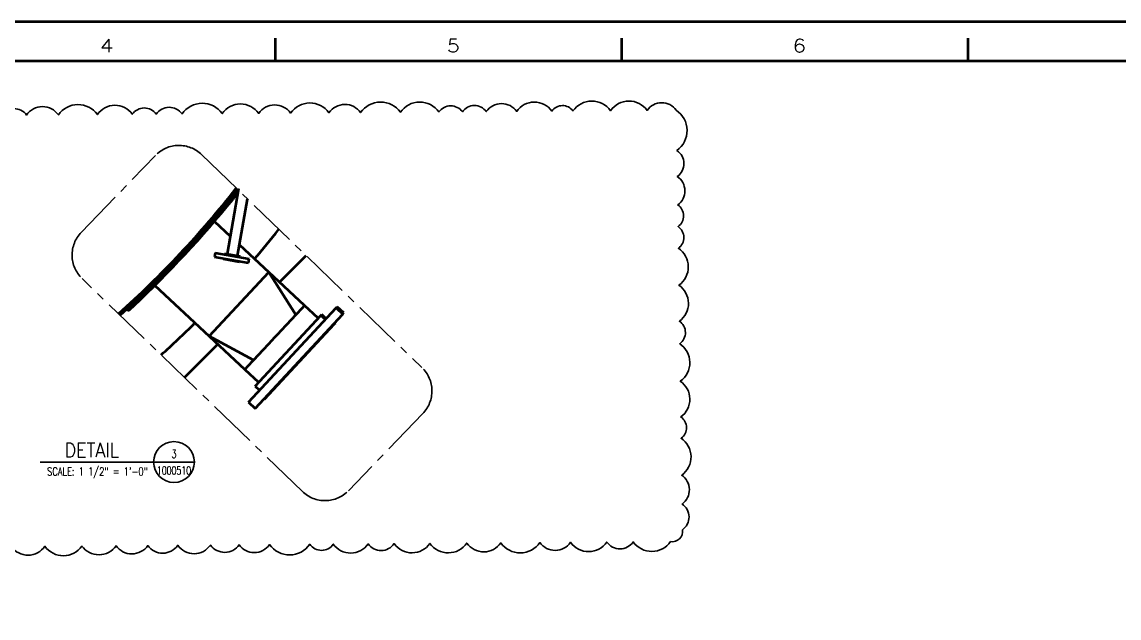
# Model space of a CAD drawing. Header units: inches. Extents: x 0 to 1408, y 0 to 1088.
# Drawn here: x 579 to 1118, y 795 to 1088 of the extents above; entities that cross this region are included whole.
import ezdxf
from ezdxf.enums import TextEntityAlignment as Align

# ---------------------------------------------------------------- set-up
doc = ezdxf.new("R2010")
doc.units = ezdxf.units.IN
doc.header["$LTSCALE"] = 32
doc.header["$MEASUREMENT"] = 0
doc.linetypes.add('CENTER2', pattern=[1.125, 0.75, -0.125, 0.125, -0.125])
for name, color, linetype, lineweight in [('AM_0', 7, 'Continuous', 50), ('AM_6', 140, 'Continuous', 35), ('AM_BOR', 255, 'Continuous', 50), ('Equipment-AM_0', 7, 'Continuous', 50)]:
    doc.layers.add(name, color=color, linetype=linetype, lineweight=lineweight)
doc.styles.add('ROMAND', font='romand')
doc.styles.add('simplex', font='simplex.shx', dxfattribs={"width": 0.75})
doc.styles.get("Standard").update_dxf_attribs({"font": 'ROMANS.SHX', "width": 0.7})

# ---------------------------------------------------------------- blocks, each defined once
blk = doc.blocks.new('PE_FR_E')
at = {"layer": 'AM_BOR'}
for p, q in [((558.75, 848.35), (558.75, 857.35)), ((693.75, 848.35), (693.75, 857.35)), ((828.75, 848.35), (828.75, 857.35))]:
    blk.add_line(p, q, dxfattribs=at)
at = {"layer": 'AM_BOR', "color": 9}
blk.add_lwpolyline([(0, 0), (1117.6, 0), (1117.6, 863.6), (0, 863.6)], close=True, dxfattribs=at)
at = {"layer": 'AM_BOR'}
blk.add_lwpolyline([(18.75, 15.25), (1098.85, 15.25), (1098.85, 848.35), (18.75, 848.35)], close=True, dxfattribs=at)
at = {"layer": 'AM_BOR', "style": 'simplex'}
for s, width, p in [('4', 1.263158, (492.9, 851.85)), ('5', 1.157895, (628.08, 851.85)), ('6', 1.22807, (762.96, 851.85))]:
    blk.add_text(s, height=5, dxfattribs=dict(at, width=width)).set_placement(p, align=Align.CENTER)
at = {"layer": 'AM_BOR', "width": 0.9, "flags": 9}
blk.add_attdef('PENSTYLE', text='', height=1, dxfattribs=at).set_placement((1116.99, 0.33), align=Align.BOTTOM_RIGHT)
blk = doc.blocks.new('Detail')
at = {"layer": 'AM_6'}
blk.add_line((2.365, 0.313), (0, 0.313), dxfattribs=at)
blk.add_circle((2.052, 0.313), 0.313, dxfattribs=at)
at = {"layer": 'AM_6', "style": 'ROMAND', "width": 0.902256}
blk.add_text('DETAIL', height=0.2188, dxfattribs=at).set_placement((0.79, 0.386), align=Align.CENTER)
at = {"layer": 'AM_6', "style": 'simplex', "width": 0.75}
for tag, p in [('X', (2.052, 0.374)), ('SCALE:X"=1\'-0"', (0.877, 0.105)), ('XXXXXX', (2.052, 0.12))]:
    blk.add_attdef(tag, text='', height=0.125, dxfattribs=at).set_placement(p, align=Align.CENTER)

msp = doc.modelspace()

# ---------------------------------------------------------------- linework, layer by layer
at = {"layer": 'AM_0'}
for p, q in [((685.770389, 1006.311085), (680.098776, 974.145771)), ((685.362994, 1004.000633), (684.660391, 1004.655222)), ((682.868429, 1000.857741), (682.135216, 1001.540848)), ((685.278865, 973.232381), (690.189877, 1001.084112)), ((673.119359, 990.806138), (673.127362, 990.798682)), ((673.859594, 990.116489), (681.637166, 982.870415)), ((686.224685, 978.596395), (700.556785, 965.243712)), ((674.231131, 974.672682), (673.883834, 972.703066)), ((673.883834, 972.703066), (690.625566, 969.751047)), ((674.231131, 974.672682), (690.972862, 971.720663)), ((678.315469, 971.921649), (678.272057, 971.675447)), ((678.272057, 971.675447), (686.150519, 970.286262)), ((678.87269, 974.361963), (678.785866, 973.869559)), ((678.87269, 974.361963), (686.504951, 973.016189)), ((686.150519, 970.286262), (686.193931, 970.532464)), ((686.418126, 972.523785), (686.504951, 973.016189)), ((690.625566, 969.751047), (690.972862, 971.720663)), ((705.918958, 960.247976), (718.96616, 973.295178)), ((671.245203, 933.78213), (700.556785, 965.243712)), ((718.116738, 948.883759), (700.556785, 965.243712)), ((700.556785, 965.243712), (713.824156, 944.276317)), ((643.807777, 959.344556), (643.81578, 959.3371)), ((644.548012, 958.654907), (671.245203, 933.78213)), ((634.470235, 948.909547), (633.737022, 949.592655)), ((718.038369, 948.799641), (717.805756, 948.549966)), ((718.038369, 948.799641), (718.108024, 948.874405)), ((724.884637, 942.578361), (718.116738, 948.883759)), ((631.542463, 946.170259), (630.808879, 946.853711)), ((690.610569, 901.389305), (733.720049, 947.660858)), ((693.868893, 909.287617), (726.201002, 943.991281)), ((693.90306, 898.321814), (737.01254, 944.593367)), ((713.824156, 944.276317), (709.281895, 939.400882)), ((716.91118, 947.589774), (713.824156, 944.276317)), ((717.805756, 948.549966), (716.91118, 947.589774)), ((726.201002, 943.991281), (726.588798, 944.407522)), ((726.201002, 943.991281), (728.395996, 941.946287)), ((728.783793, 942.362528), (726.588798, 944.407522)), ((733.720049, 947.660858), (734.23711, 948.215846)), ((733.720049, 947.660858), (737.01254, 944.593367)), ((737.529601, 945.148355), (734.23711, 948.215846)), ((737.01254, 944.593367), (737.529601, 945.148355)), ((698.516797, 902.907218), (732.869663, 939.779862)), ((709.281895, 939.400882), (706.464058, 936.376356)), ((732.686747, 939.950278), (732.869663, 939.779862)), ((732.869663, 939.779862), (733.281697, 940.222118)), ((733.281697, 940.222118), (733.098781, 940.392534)), ((671.245203, 933.78213), (688.805156, 917.422177)), ((693.097738, 922.029619), (671.245203, 933.78213)), ((703.460947, 933.152968), (701.947348, 931.528347)), ((704.974546, 934.777589), (703.460947, 933.152968)), ((706.464058, 936.376356), (704.974546, 934.777589)), ((659.162046, 913.491064), (675.494345, 929.823363)), ((700.457837, 929.92958), (697.639999, 926.905054)), ((701.947348, 931.528347), (700.457837, 929.92958)), ((693.097738, 922.029619), (690.010714, 918.716162)), ((697.639999, 926.905054), (693.097738, 922.029619)), ((688.805156, 917.422177), (695.573055, 911.116778)), ((688.883525, 917.506294), (688.813871, 917.431531)), ((689.116138, 917.75597), (688.883525, 917.506294)), ((690.010714, 918.716162), (689.116138, 917.75597)), ((693.868893, 909.287617), (696.063887, 907.242623)), ((690.610569, 901.389305), (693.90306, 898.321814)), ((698.333881, 903.077634), (698.516797, 902.907218))]:
    msp.add_line(p, q, dxfattribs=at)
for centre, radius, start, end in [((307.616992, 1301.94601), 479, 311.79125616, 321.89941212), ((307.616992, 1301.94601), 480, 311.79125616, 321.89941212), ((259.472441, 1346.82224), 545.768322, 320.75394941, 321.1748718), ((259.888823, 1346.484175), 546.231983, 320.74694579, 321.15978234), ((259.292482, 1346.968153), 547, 313.30505402, 320.74721392), ((259.292482, 1346.968153), 546, 319.06025939, 320.75403871), ((307.616992, 1301.94601), 508, 319.45177829, 321.57318789), ((259.292482, 1346.968153), 546, 313.29822923, 314.99200855), ((259.450747, 1346.798955), 545.768322, 312.87739615, 313.29831854), ((259.451053, 1346.798672), 546.767906, 312.88499393, 313.30514316), ((307.616992, 1301.94601), 508, 312.02361827, 314.60048966)]:
    msp.add_arc(centre, radius, start, end, dxfattribs=at)
at = {"layer": 'AM_6'}
msp.add_lwpolyline([(574.087095, 830.519599, 0.52056705), (590.622777, 830.643843, 0.52056705), (608.770707, 830.780201, 0.52056705), (625.538018, 830.906185, 0.52056705), (641.153288, 831.023513, 0.52056705), (655.885683, 831.134207, 0.52056705), (671.941933, 831.254849, 0.52056705), (686.023997, 831.360657, 0.52056705), (700.967879, 831.47294, 0.52056705), (720.710355, 831.621279, 0.52056705), (732.298822, 831.708351, 0.52056705), (749.444247, 831.837176, 0.52056705), (762.175294, 831.932833, 0.52056705), (779.755291, 832.064924, 0.52056705), (797.849814, 832.20088, 0.52056705), (814.582031, 832.3266, 0.52056705), (833.757489, 832.470679, 0.52056705), (848.831377, 832.583939, 0.52056705), (866.637509, 832.717729, 0.52056705), (879.62582, 832.815319, 0.52056705), (897.942817, 832.952947, 0.52056705), (903.81848, 838.711005, 0.52056705), (903.633653, 851.387352, 0.52056705), (903.427248, 865.543689, 0.52056705), (903.163278, 883.648091, 0.52056705), (903.010433, 894.131, 0.52056705), (902.755126, 911.64127, 0.52056705), (902.486111, 930.091716, 0.52056705), (902.325172, 941.129698, 0.52056705), (902.068344, 958.74433, 0.52056705), (901.803226, 976.927461, 0.52056705), (901.648232, 987.55776, 0.52056705), (901.492628, 998.229864, 0.52056705), (901.290174, 1012.115225, 0.52056705), (901.103857, 1024.893798, 0.52056705), (900.759546, 1044.686936, 0.52056705), (886.425712, 1044.579236, 0.52056705), (868.476147, 1044.444369, 0.52056705), (850.033722, 1044.305799, 0.52056705), (839.693122, 1044.228103, 0.52056705), (822.369474, 1044.097938, 0.52056705), (807.451532, 1043.98585, 0.52056705), (795.676602, 1043.897377, 0.52056705), (784.196168, 1043.811117, 0.52056705), (765.246235, 1043.668733, 0.52056705), (745.715245, 1043.521983, 0.52056705), (730.142089, 1043.404972, 0.52056705), (711.31087, 1043.26348, 0.52056705), (695.631818, 1043.145673, 0.52056705), (677.691408, 1043.010874, 0.52056705), (657.962664, 1042.862639, 0.52056705), (645.276783, 1042.767321, 0.52056705), (633.541832, 1042.679148, 0.52056705), (616.373823, 1042.550154, 0.52056705), (597.274964, 1042.406651, 0.52056705), (581.572413, 1042.288667, 0.52056705), (569.123654, 1042.195131, 0.52056705)], format="xyb", dxfattribs=at)
at = {"layer": 'AM_6', "linetype": 'CENTER2'}
msp.add_lwpolyline([(667.586734, 1022.911713), (775.847543, 918.365465, -0.4142135624), (776.242446, 895.741495), (739.729182, 857.930903, -0.4142135624), (717.105211, 857.536), (608.844402, 962.082248, -0.4142135624), (608.449499, 984.706218), (644.962763, 1022.51681, -0.4142135624)], format="xyb", close=True, dxfattribs=at)

# ---------------------------------------------------------------- block references
at = {"layer": 'Equipment-AM_0', "lineweight": 0, "xscale": 1.25984251968512, "yscale": 1.25984251968512, "zscale": 1.25984251968512}
msp.add_blockref('PE_FR_E', (0, 0), dxfattribs=at)
at = {"layer": 'Equipment-AM_0', "linetype": 'CENTER2'}
ref = msp.add_blockref('Detail', (588.352771, 861.990583), dxfattribs=dict(at, xscale=32, yscale=32, zscale=32))
ref.add_attrib('SCALE:X"=1\'-0"', 'SCALE: 1 1/2" = 1\'-0"', dxfattribs={"layer": 'AM_6', "height": 4, "style": 'simplex', "width": 0.75}).set_placement((616.41747, 865.343634), align=Align.CENTER)
ref.add_attrib('X', '3', dxfattribs={"layer": 'AM_6', "height": 4, "style": 'simplex', "width": 0.75}).set_placement((654.025836, 873.966441), align=Align.CENTER)
ref.add_attrib('XXXXXX', '1000510', dxfattribs={"layer": 'AM_6', "height": 4, "style": 'simplex', "width": 0.7}).set_placement((654.024575, 865.844133), align=Align.CENTER)

doc.saveas('drawing.dxf')
